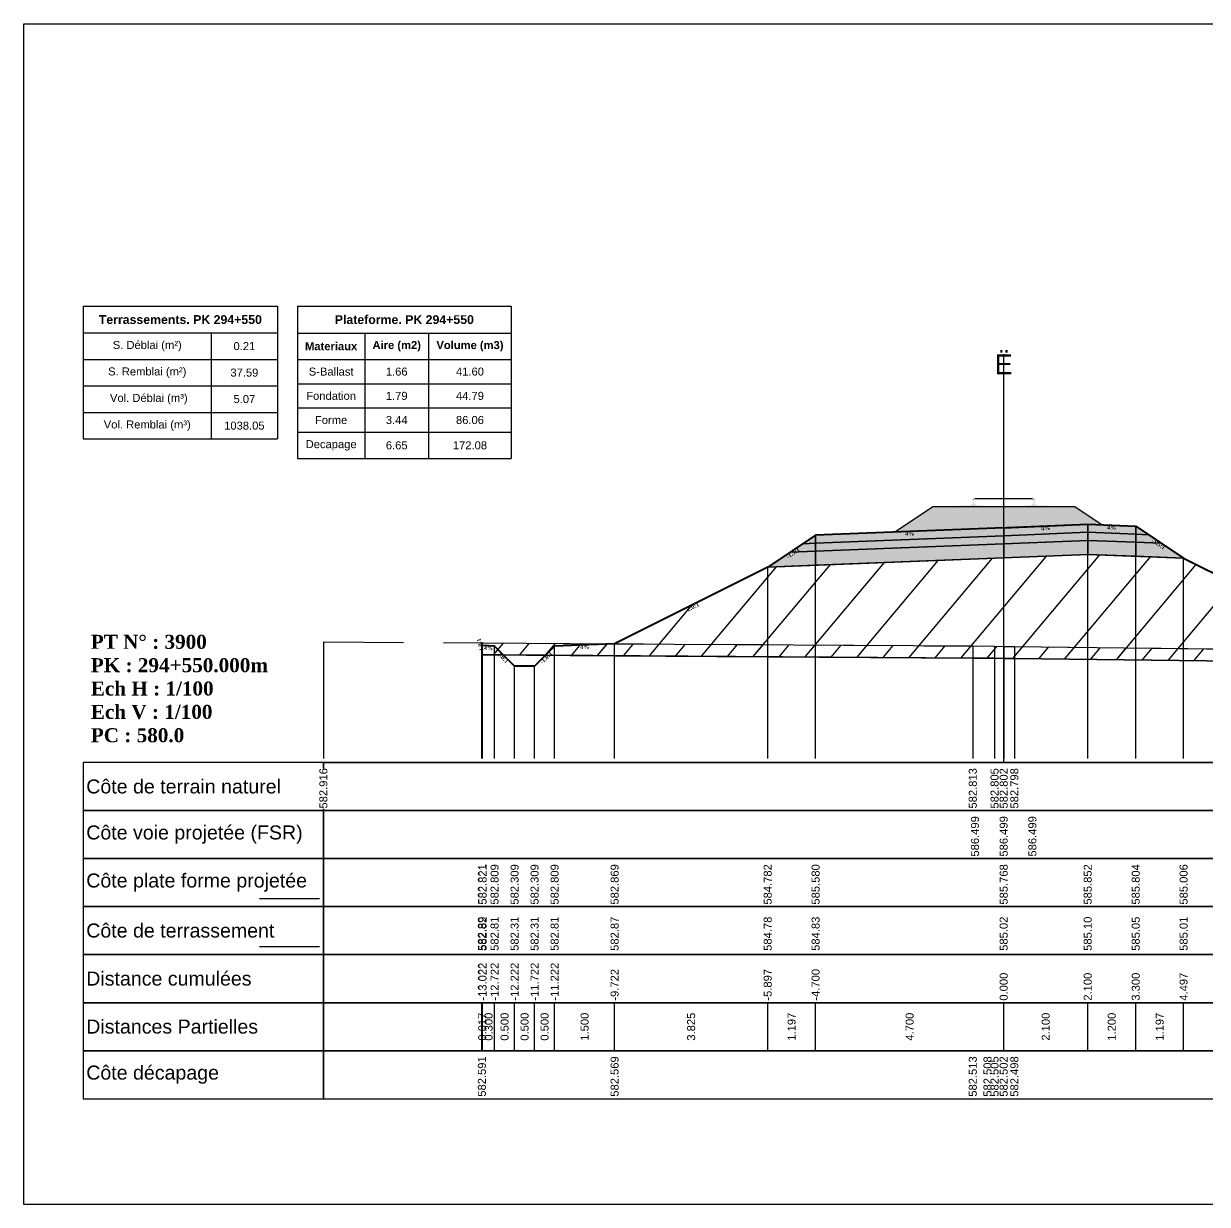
# Model space of a CAD drawing. Header units: millimetres. Extents: x 2762 to 3076, y 916 to 3305.
# Drawn here: x 2797.56 to 2827.14, y 2613.65 to 2643.15 of the extents above; entities that cross this region are included whole.
import ezdxf

# ---------------------------------------------------------------- set-up
doc = ezdxf.new("R2010")
doc.units = ezdxf.units.MM
doc.header["$LTSCALE"] = 2
doc.linetypes.add('CACHE', pattern=[9.525, 6.35, -3.175])
doc.linetypes.add('DASHED', pattern=[0.75, 0.5, -0.25])
for name, color, linetype in [('C-ANNO-TABL', 1, 'Continuous'), ('C-ANNO-TABL-TEXT', 150, 'Continuous'), ('C-ANNO-TABL-TITL', 150, 'Continuous'), ('C-ANNO-TABL-TTBL', 5, 'Continuous'), ('C-ROAD-CORR', 5, 'Continuous'), ('C-ROAD-SCTN', 7, 'Continuous')]:
    doc.layers.add(name, color=color, linetype=linetype)
doc.styles.add('ARIAL', font='arial.ttf')
doc.styles.add('C3D_Etiquette', font='romans.shx')
doc.styles.add('C3D_Profil_Travers', font='romans.shx')
doc.styles.get("Standard").update_dxf_attribs({"font": 'arial.ttf'})

msp = doc.modelspace()

# ---------------------------------------------------------------- hatches: boundary and pattern name
at = {"linetype": 'Continuous', "lineweight": -3}
msp.add_hatch(color=254, dxfattribs=at).paths.add_polyline_path([(2820.837, 2630.899), (2820.837, 2631.084), (2820.952, 2631.105), (2821.3, 2631.105), (2821.3, 2631.111), (2821.226, 2631.111), (2821.226, 2631.12), (2821.227, 2631.121), (2821.229, 2631.122), (2821.23, 2631.123), (2821.25, 2631.124), (2821.253, 2631.125), (2821.256, 2631.126), (2821.284, 2631.136), (2821.287, 2631.138), (2821.288, 2631.139), (2821.289, 2631.14), (2821.29, 2631.144), (2821.291, 2631.152), (2821.292, 2631.161), (2821.293, 2631.171), (2821.293, 2631.195), (2821.292, 2631.211), (2821.292, 2631.217), (2821.291, 2631.223), (2821.29, 2631.228), (2821.29, 2631.229), (2821.289, 2631.233), (2821.288, 2631.234), (2821.287, 2631.236), (2821.286, 2631.237), (2821.285, 2631.238), (2821.269, 2631.244), (2821.267, 2631.245), (2821.266, 2631.246), (2821.265, 2631.248), (2821.265, 2631.25), (2821.265, 2631.268), (2821.266, 2631.273), (2821.267, 2631.275), (2821.269, 2631.277), (2821.271, 2631.279), (2821.274, 2631.28), (2821.275, 2631.281), (2821.279, 2631.281), (2821.283, 2631.282), (2821.286, 2631.282), (2821.29, 2631.282), (2821.295, 2631.282), (2821.298, 2631.282), (2821.301, 2631.283), (2821.305, 2631.282), (2821.308, 2631.282), (2821.312, 2631.282), (2821.317, 2631.282), (2821.32, 2631.282), (2821.324, 2631.281), (2821.328, 2631.281), (2821.329, 2631.28), (2821.331, 2631.279), (2821.334, 2631.277), (2821.336, 2631.275), (2821.337, 2631.273), (2821.337, 2631.268), (2821.337, 2631.25), (2821.337, 2631.248), (2821.337, 2631.246), (2821.336, 2631.245), (2821.334, 2631.244), (2821.318, 2631.238), (2821.317, 2631.237), (2821.315, 2631.236), (2821.314, 2631.234), (2821.314, 2631.233), (2821.313, 2631.229), (2821.312, 2631.228), (2821.312, 2631.223), (2821.311, 2631.217), (2821.31, 2631.211), (2821.31, 2631.195), (2821.31, 2631.171), (2821.311, 2631.161), (2821.312, 2631.152), (2821.313, 2631.144), (2821.314, 2631.14), (2821.315, 2631.139), (2821.316, 2631.138), (2821.318, 2631.136), (2821.347, 2631.126), (2821.35, 2631.125), (2821.353, 2631.124), (2821.373, 2631.123), (2821.374, 2631.122), (2821.375, 2631.121), (2821.376, 2631.12), (2821.376, 2631.111), (2821.302, 2631.111), (2821.302, 2631.105), (2821.506, 2631.105), (2821.638, 2631.074), (2822.472, 2631.074), (2822.603, 2631.105), (2822.807, 2631.105), (2822.807, 2631.111), (2822.733, 2631.111), (2822.733, 2631.12), (2822.734, 2631.121), (2822.736, 2631.122), (2822.737, 2631.123), (2822.757, 2631.124), (2822.76, 2631.125), (2822.763, 2631.126), (2822.791, 2631.136), (2822.794, 2631.138), (2822.795, 2631.139), (2822.796, 2631.14), (2822.797, 2631.144), (2822.798, 2631.152), (2822.799, 2631.161), (2822.8, 2631.171), (2822.8, 2631.195), (2822.799, 2631.211), (2822.799, 2631.217), (2822.798, 2631.223), (2822.797, 2631.228), (2822.797, 2631.229), (2822.796, 2631.233), (2822.795, 2631.234), (2822.794, 2631.236), (2822.793, 2631.237), (2822.792, 2631.238), (2822.776, 2631.244), (2822.774, 2631.245), (2822.773, 2631.246), (2822.772, 2631.248), (2822.772, 2631.25), (2822.772, 2631.268), (2822.773, 2631.273), (2822.774, 2631.275), (2822.776, 2631.277), (2822.778, 2631.279), (2822.781, 2631.28), (2822.782, 2631.281), (2822.786, 2631.281), (2822.79, 2631.282), (2822.793, 2631.282), (2822.797, 2631.282), (2822.802, 2631.282), (2822.805, 2631.282), (2822.808, 2631.283), (2822.812, 2631.282), (2822.815, 2631.282), (2822.819, 2631.282), (2822.824, 2631.282), (2822.827, 2631.282), (2822.831, 2631.281), (2822.835, 2631.281), (2822.836, 2631.28), (2822.838, 2631.279), (2822.841, 2631.277), (2822.843, 2631.275), (2822.844, 2631.273), (2822.844, 2631.268), (2822.844, 2631.25), (2822.844, 2631.248), (2822.844, 2631.246), (2822.843, 2631.245), (2822.841, 2631.244), (2822.825, 2631.238), (2822.824, 2631.237), (2822.822, 2631.236), (2822.821, 2631.234), (2822.821, 2631.233), (2822.82, 2631.229), (2822.819, 2631.228), (2822.819, 2631.223), (2822.818, 2631.217), (2822.817, 2631.211), (2822.817, 2631.195), (2822.817, 2631.171), (2822.818, 2631.161), (2822.819, 2631.152), (2822.82, 2631.144), (2822.821, 2631.14), (2822.822, 2631.139), (2822.823, 2631.138), (2822.825, 2631.136), (2822.854, 2631.126), (2822.857, 2631.125), (2822.86, 2631.124), (2822.88, 2631.123), (2822.881, 2631.122), (2822.882, 2631.121), (2822.883, 2631.12), (2822.883, 2631.111), (2822.809, 2631.111), (2822.809, 2631.105), (2823.157, 2631.105), (2823.272, 2631.084), (2823.272, 2630.899)])
h = msp.add_hatch(dxfattribs=at)
h.set_pattern_fill('GRAVEL', color=252, scale=0.009, style=0)
h.set_pattern_definition([(228.0128, (2819.486781, 2630.67086), (-1.8288, -2.0574), [0.030755, -3.0447435]), (184.96974, (2819.466207, 2630.648), (2.743199999, 0.228600013), [0.0527764, -5.2248644]), (132.51045, (2819.413629, 2630.643428), (2.286, -2.5146), [0.0372133, -3.684125]), (267.2737, (2819.324475, 2630.586278), (0.2286, 4.572), [0.0480604, -4.7579794]), (292.83365, (2819.322189, 2630.538272), (-1.143, 2.7432), [0.047127, -4.6655827]), (357.2737, (2819.340477, 2630.494838), (-4.572, 0.2286), [0.0480604, -4.7579794]), (37.69424, (2819.388483, 2630.4925525), (-2.9718, -2.286), [0.0635574, -6.2921804]), (72.25533, (2819.438775, 2630.5314145), (1.6002, 5.0292), [0.0600048, -5.940473]), (121.42957, (2819.457063, 2630.588564), (-1.8288, 2.9718), [0.048223, -4.774099]), (175.23636, (2819.431917, 2630.629712), (2.5146, -0.2286), [0.055054, -2.697654]), (222.39744, (2819.377053, 2630.6342845), (-2.7432, -2.5146), [0.071197, -7.0485095]), (138.81407, (2819.55079, 2630.583992), (-1.6002, 1.3716), [0.0243004, -2.405751]), (171.46923, (2819.532501, 2630.599994), (2.9718, -0.4572), [0.0462314, -4.5769175]), (225, (2819.48678, 2630.60685), (-3e-17, -0.2286), [0.032329, -0.29096]), (203.1986, (2819.47078, 2630.634284), (1.143, 0.4572), [0.01741, -1.723556]), (291.8014, (2819.454777, 2630.627426), (-0.2286, 0.6858), [0.024621, -1.206428]), (30.9638, (2819.46392, 2630.604566), (0.6858, 0.4572), [0.039989, -1.292967]), (161.565, (2819.49821, 2630.62514), (0.4572, -0.2286), [0.028916, -0.693981]), (16.38954, (2819.322189, 2630.627426), (2.286, 0.6858), [0.040508, -4.0102944]), (70.34618, (2819.361051, 2630.638856), (-0.9144, -2.5146), [0.033984, -3.3643994]), (293.1986, (2819.49821, 2630.67086), (-0.4572, 1.143), [0.034819, -1.7061465]), (343.61046, (2819.511927, 2630.638856), (-2.286, 0.6858), [0.040508, -4.0102944]), (339.44395, (2819.32219, 2630.485694), (-1.143, 0.4572), [0.039063, -1.914096]), (294.77514, (2819.358765, 2630.471978), (-1.143, 2.5146), [0.0327305, -3.2403234]), (66.8014, (2819.500497, 2630.44226), (0.4572, 1.143), [0.034819, -1.7061465]), (17.35402, (2819.514213, 2630.474264), (-2.9718, -0.9144), [0.0383204, -3.793714]), (69.44395, (2819.388483, 2630.44226), (-0.4572, -1.143), [0.0195316, -1.933628]), (101.3099, (2819.48678, 2630.44226), (-0.2286, 0.9144), [0.011656, -1.1539795]), (165.9638, (2819.484495, 2630.45369), (0.6858, -0.2286), [0.047127, -0.895415]), (186.009, (2819.438775, 2630.46512), (2.286, 0.2286), [0.043674, -4.323723]), (303.69, (2819.46392, 2630.58399), (-0.2286, 0.4572), [0.032969, -0.79126]), (353.15723, (2819.482209, 2630.5565605), (3.8862, -0.4572), [0.05756, -5.698441]), (60.9454, (2819.53936, 2630.549702), (-0.9144, -1.6002), [0.023536, -2.330045]), (90, (2819.5508, 2630.57028), (-0.2286, 0.2286), [0.013716, -0.214884]), (120.25644, (2819.434203, 2630.471978), (0.9144, -1.6002), [0.031758, -3.1440547]), (48.0128, (2819.418201, 2630.49941), (1.8288, 2.0574), [0.06151, -3.0139886]), (0, (2819.45935, 2630.54513), (0.2286, 0.2286), [0.059436, -0.169164]), (325.30485, (2819.518785, 2630.54513), (2.286, -1.6002), [0.036145, -3.5783385]), (254.0546, (2819.548503, 2630.524556), (-0.2286, -0.9144), [0.033285, -1.6309485]), (207.64598, (2819.539359, 2630.4925525), (-4.3434, -2.286), [0.054193, -5.365122]), (175.42608, (2819.491353, 2630.4674065), (-2.9718, 0.2286), [0.0573327, -5.675926])])
h.paths.add_polyline_path([(2819.322, 2630.442), (2820.28, 2631.081), (2823.83, 2631.081), (2824.519, 2630.621), (2824.155, 2630.636)])
h = msp.add_hatch(color=30, dxfattribs=at)
h.paths.add_polyline_path([(2825.355, 2630.188), (2825.355, 2630.388), (2825.674, 2630.375), (2825.993, 2630.162)])
h.paths.add_polyline_path([(2824.155, 2630.236), (2824.155, 2630.436), (2825.355, 2630.388), (2825.355, 2630.188)])
h.paths.add_polyline_path([(2822.055, 2630.152), (2822.055, 2630.352), (2824.155, 2630.436), (2824.155, 2630.236)])
h.paths.add_polyline_path([(2817.355, 2629.964), (2817.355, 2630.164), (2822.055, 2630.352), (2822.055, 2630.152)])
h.paths.add_polyline_path([(2816.716, 2629.938), (2817.035, 2630.151), (2817.355, 2630.164), (2817.355, 2629.964)])
h = msp.add_hatch(color=11, dxfattribs=at)
h.paths.add_polyline_path([(2825.355, 2630.388), (2825.355, 2630.588), (2825.674, 2630.375)])
h.paths.add_polyline_path([(2824.155, 2630.436), (2824.155, 2630.636), (2825.355, 2630.588), (2825.355, 2630.388)])
h.paths.add_polyline_path([(2822.055, 2630.352), (2822.055, 2630.552), (2824.155, 2630.636), (2824.155, 2630.436)])
h.paths.add_polyline_path([(2817.355, 2630.164), (2817.355, 2630.364), (2822.055, 2630.552), (2822.055, 2630.352)])
h.paths.add_polyline_path([(2817.035, 2630.151), (2817.355, 2630.364), (2817.355, 2630.164)])
h = msp.add_hatch(color=83, dxfattribs=at)
h.paths.add_polyline_path([(2825.355, 2629.838), (2825.355, 2630.188), (2825.993, 2630.162), (2826.551, 2629.79)])
h.paths.add_polyline_path([(2824.155, 2629.886), (2824.155, 2630.236), (2825.355, 2630.188), (2825.355, 2629.838)])
h.paths.add_polyline_path([(2822.055, 2629.802), (2822.055, 2630.152), (2824.155, 2630.236), (2824.155, 2629.886)])
h.paths.add_polyline_path([(2817.355, 2629.614), (2817.355, 2629.964), (2822.055, 2630.152), (2822.055, 2629.802)])
h.paths.add_polyline_path([(2816.158, 2629.566), (2816.716, 2629.938), (2817.355, 2629.964), (2817.355, 2629.614)])
h = msp.add_hatch(dxfattribs=at)
h.set_pattern_fill('_U', color=3, angle=50, style=0, pattern_type=0)
h.set_pattern_definition([(50, (2810.604, 2627.3643), (-0.766044, 0.64279), [])])
h.paths.add_polyline_path([(2810.604, 2627.364), (2810.833, 2627.593), (2812.333, 2627.653), (2816.158, 2629.566), (2824.155, 2629.886), (2826.551, 2629.79), (2831.177, 2627.477), (2831.177, 2627.177), (2822.322, 2627.282), (2821.827, 2627.289), (2821.283, 2627.296)])
h.paths.add_polyline_path([(2809.016, 2627.374), (2809.016, 2627.674), (2809.033, 2627.605), (2809.333, 2627.593), (2809.555, 2627.371)])
h = msp.add_hatch(dxfattribs=at)
h.set_pattern_fill('_U', color=150, scale=0.5, angle=50, style=0, pattern_type=0)
h.set_pattern_definition([(50, (2810.604, 2627.36426), (-0.383022, 0.321394), [])])
h.paths.add_polyline_path([(2810.604, 2627.364), (2810.833, 2627.593), (2812.333, 2627.653), (2821.283, 2627.596), (2821.827, 2627.589), (2822.322, 2627.582), (2831.177, 2627.477), (2831.177, 2627.177), (2822.322, 2627.282), (2821.827, 2627.289), (2821.283, 2627.296)])
h.paths.add_polyline_path([(2809.016, 2627.674), (2812.333, 2627.653), (2810.833, 2627.593), (2810.604, 2627.364), (2809.555, 2627.371), (2809.333, 2627.593), (2809.033, 2627.605)])
h.paths.add_polyline_path([(2809.016, 2627.374), (2809.016, 2627.674), (2809.033, 2627.605), (2809.333, 2627.593), (2809.555, 2627.371)])

# ---------------------------------------------------------------- linework, layer by layer
at = {"color": 7, "linetype": 'Continuous', "lineweight": -3}
for p, q in [((2822.055, 2624.684), (2822.055, 2634.884)), ((2805.054, 2624.684), (2839.056, 2624.684)), ((2809.016, 2617.484), (2809.016, 2618.684)), ((2809.033, 2617.484), (2809.033, 2618.684)), ((2809.033, 2617.484), (2809.033, 2618.684)), ((2809.333, 2617.484), (2809.333, 2618.684)), ((2809.333, 2617.484), (2809.333, 2618.684)), ((2809.833, 2617.484), (2809.833, 2618.684)), ((2809.833, 2617.484), (2809.833, 2618.684)), ((2810.333, 2617.484), (2810.333, 2618.684)), ((2810.333, 2617.484), (2810.333, 2618.684)), ((2810.833, 2617.484), (2810.833, 2618.684)), ((2810.833, 2617.484), (2810.833, 2618.684)), ((2812.333, 2617.484), (2812.333, 2618.684)), ((2812.333, 2617.484), (2812.333, 2618.684)), ((2816.158, 2617.484), (2816.158, 2618.684)), ((2816.158, 2617.484), (2816.158, 2618.684)), ((2817.355, 2617.484), (2817.355, 2618.684)), ((2817.355, 2617.484), (2817.355, 2618.684)), ((2822.055, 2617.484), (2822.055, 2618.684)), ((2822.055, 2617.484), (2822.055, 2618.684)), ((2824.155, 2617.484), (2824.155, 2618.684)), ((2824.155, 2617.484), (2824.155, 2618.684)), ((2825.355, 2617.484), (2825.355, 2618.684)), ((2825.355, 2617.484), (2825.355, 2618.684)), ((2826.551, 2617.484), (2826.551, 2618.684)), ((2826.551, 2617.484), (2826.551, 2618.684))]:
    msp.add_line(p, q, dxfattribs=at)
at = {"color": 251, "linetype": 'Continuous', "lineweight": -3}
for p, q in [((2819.322, 2630.442), (2820.28, 2631.081)), ((2820.28, 2631.081), (2823.83, 2631.081)), ((2823.83, 2631.081), (2824.519, 2630.621)), ((2817.355, 2630.364), (2822.055, 2630.552)), ((2824.155, 2630.636), (2819.322, 2630.442)), ((2822.055, 2630.552), (2824.155, 2630.636)), ((2822.055, 2630.352), (2822.055, 2630.552)), ((2822.055, 2630.552), (2822.055, 2630.352)), ((2824.155, 2630.436), (2822.055, 2630.352)), ((2824.519, 2630.621), (2824.155, 2630.636)), ((2824.155, 2630.436), (2824.155, 2630.636)), ((2824.155, 2630.636), (2825.355, 2630.588)), ((2824.155, 2630.636), (2824.155, 2630.436)), ((2825.355, 2630.388), (2824.155, 2630.436)), ((2825.355, 2630.388), (2825.355, 2630.588)), ((2825.355, 2630.588), (2825.674, 2630.375)), ((2825.355, 2630.588), (2825.355, 2630.388)), ((2825.674, 2630.375), (2825.355, 2630.388)), ((2817.035, 2630.151), (2817.355, 2630.364)), ((2817.355, 2630.164), (2817.035, 2630.151)), ((2817.355, 2630.164), (2817.355, 2630.364)), ((2817.355, 2630.364), (2817.355, 2630.164)), ((2822.055, 2630.352), (2817.355, 2630.164))]:
    msp.add_line(p, q, dxfattribs=at)
at = {"color": 53, "linetype": 'Continuous', "lineweight": -3}
for p, q in [((2822.055, 2630.352), (2824.155, 2630.436)), ((2824.155, 2630.236), (2824.155, 2630.436)), ((2824.155, 2630.436), (2825.355, 2630.388)), ((2824.155, 2630.436), (2824.155, 2630.236)), ((2825.355, 2630.188), (2825.355, 2630.388)), ((2825.355, 2630.388), (2825.674, 2630.375)), ((2825.355, 2630.388), (2825.355, 2630.188)), ((2825.674, 2630.375), (2825.993, 2630.162)), ((2816.716, 2629.938), (2817.035, 2630.151)), ((2817.035, 2630.151), (2817.355, 2630.164)), ((2817.355, 2630.164), (2822.055, 2630.352)), ((2817.355, 2629.964), (2817.355, 2630.164)), ((2817.355, 2630.164), (2817.355, 2629.964)), ((2822.055, 2630.152), (2817.355, 2629.964)), ((2817.355, 2629.964), (2822.055, 2630.152)), ((2822.055, 2630.152), (2822.055, 2630.352)), ((2822.055, 2630.352), (2822.055, 2630.152)), ((2824.155, 2630.236), (2822.055, 2630.152)), ((2822.055, 2630.152), (2824.155, 2630.236)), ((2822.055, 2629.802), (2822.055, 2630.152)), ((2822.055, 2630.152), (2822.055, 2629.802)), ((2825.355, 2630.188), (2824.155, 2630.236)), ((2824.155, 2629.886), (2824.155, 2630.236)), ((2824.155, 2630.236), (2825.355, 2630.188)), ((2824.155, 2630.236), (2824.155, 2629.886)), ((2825.993, 2630.162), (2825.355, 2630.188)), ((2825.355, 2629.838), (2825.355, 2630.188)), ((2825.355, 2630.188), (2825.993, 2630.162)), ((2825.355, 2630.188), (2825.355, 2629.838)), ((2825.993, 2630.162), (2826.551, 2629.79)), ((2816.158, 2629.566), (2816.716, 2629.938)), ((2817.355, 2629.964), (2816.716, 2629.938)), ((2816.716, 2629.938), (2817.355, 2629.964)), ((2817.355, 2629.614), (2817.355, 2629.964)), ((2817.355, 2629.964), (2817.355, 2629.614)), ((2822.055, 2629.802), (2817.355, 2629.614)), ((2824.155, 2629.886), (2822.055, 2629.802)), ((2825.355, 2629.838), (2824.155, 2629.886)), ((2826.551, 2629.79), (2825.355, 2629.838)), ((2817.355, 2629.614), (2816.158, 2629.566))]:
    msp.add_line(p, q, dxfattribs=at)
at = {"color": 253, "linetype": 'Continuous', "lineweight": -3}
for p, q in [((2816.158, 2629.566), (2824.155, 2629.886)), ((2824.155, 2629.886), (2826.551, 2629.79)), ((2826.551, 2629.79), (2831.177, 2627.477)), ((2812.333, 2627.653), (2816.158, 2629.566)), ((2809.016, 2627.674), (2812.333, 2627.653)), ((2809.033, 2627.605), (2809.016, 2627.674)), ((2809.016, 2627.374), (2809.016, 2627.674)), ((2809.016, 2627.674), (2809.033, 2627.605)), ((2809.016, 2627.374), (2809.016, 2627.674)), ((2809.016, 2627.674), (2809.033, 2627.605)), ((2809.333, 2627.593), (2809.033, 2627.605)), ((2809.033, 2627.605), (2809.333, 2627.593)), ((2809.033, 2627.605), (2809.333, 2627.593)), ((2809.555, 2627.371), (2809.333, 2627.593)), ((2809.333, 2627.593), (2809.555, 2627.371)), ((2809.333, 2627.593), (2809.555, 2627.371)), ((2810.604, 2627.364), (2810.833, 2627.593)), ((2810.833, 2627.593), (2810.604, 2627.364)), ((2810.604, 2627.364), (2810.833, 2627.593)), ((2810.833, 2627.593), (2812.333, 2627.653)), ((2812.333, 2627.653), (2810.833, 2627.593)), ((2810.833, 2627.593), (2812.333, 2627.653)), ((2812.333, 2627.653), (2821.283, 2627.596)), ((2821.283, 2627.596), (2821.827, 2627.589)), ((2821.827, 2627.589), (2822.322, 2627.582)), ((2822.322, 2627.582), (2831.177, 2627.477)), ((2809.555, 2627.371), (2809.016, 2627.374)), ((2809.555, 2627.371), (2809.016, 2627.374)), ((2810.604, 2627.364), (2809.555, 2627.371)), ((2809.555, 2627.371), (2810.604, 2627.364)), ((2809.833, 2627.093), (2809.555, 2627.371)), ((2810.604, 2627.364), (2810.333, 2627.093)), ((2821.283, 2627.296), (2810.604, 2627.364)), ((2821.283, 2627.296), (2810.604, 2627.364)), ((2821.827, 2627.289), (2821.283, 2627.296)), ((2821.827, 2627.289), (2821.283, 2627.296)), ((2822.322, 2627.282), (2821.827, 2627.289)), ((2822.322, 2627.282), (2821.827, 2627.289)), ((2831.177, 2627.177), (2822.322, 2627.282)), ((2831.177, 2627.177), (2822.322, 2627.282)), ((2810.333, 2627.093), (2809.833, 2627.093))]:
    msp.add_line(p, q, dxfattribs=at)
at = {"color": 8, "linetype": 'CACHE', "lineweight": -3}
for p, q in [((2822.055, 2624.784), (2822.055, 2629.802)), ((2822.055, 2624.784), (2822.055, 2629.802)), ((2824.155, 2624.784), (2824.155, 2629.886)), ((2825.355, 2624.784), (2825.355, 2629.838)), ((2826.551, 2624.784), (2826.551, 2629.79)), ((2816.158, 2624.784), (2816.158, 2629.566)), ((2817.355, 2624.784), (2817.355, 2629.614)), ((2809.016, 2624.784), (2809.016, 2627.674)), ((2809.033, 2624.784), (2809.033, 2627.605)), ((2809.333, 2624.784), (2809.333, 2627.593)), ((2810.833, 2624.784), (2810.833, 2627.593)), ((2812.333, 2624.784), (2812.333, 2627.653)), ((2809.833, 2624.784), (2809.833, 2627.093)), ((2810.333, 2624.784), (2810.333, 2627.093))]:
    msp.add_line(p, q, dxfattribs=at)
at = {"color": 105, "linetype": 'DASHED', "lineweight": -3, "ltscale": 2}
for p, q in [((2805.055, 2627.699), (2821.283, 2627.596)), ((2821.283, 2627.596), (2821.827, 2627.589)), ((2821.827, 2627.589), (2822.055, 2627.586)), ((2822.055, 2627.586), (2822.322, 2627.582)), ((2822.322, 2627.582), (2837.241, 2627.405))]:
    msp.add_line(p, q, dxfattribs=at)
at = {"color": 98, "linetype": 'CACHE', "lineweight": -3}
for p, q in [((2805.055, 2627.699), (2805.055, 2624.784)), ((2821.283, 2627.596), (2821.283, 2624.784)), ((2821.827, 2627.589), (2821.827, 2624.784)), ((2822.055, 2627.586), (2822.055, 2624.784)), ((2822.322, 2627.582), (2822.322, 2624.784))]:
    msp.add_line(p, q, dxfattribs=at)
at = {"color": 6, "linetype": 'Continuous', "lineweight": -3}
for p, q in [((2809.016, 2627.374), (2812.333, 2627.353)), ((2812.333, 2627.353), (2821.283, 2627.296)), ((2821.283, 2627.296), (2821.651, 2627.291)), ((2821.651, 2627.291), (2821.827, 2627.289)), ((2821.827, 2627.289), (2822.055, 2627.286)), ((2822.055, 2627.286), (2822.322, 2627.282)), ((2822.322, 2627.282), (2831.177, 2627.177))]:
    msp.add_line(p, q, dxfattribs=at)
at = {"color": 154, "linetype": 'Continuous', "lineweight": -3}
msp.add_line((2803.454, 2621.284), (2804.954, 2621.284), dxfattribs=at)
at = {"color": 1, "linetype": 'Continuous', "lineweight": -3}
msp.add_line((2803.454, 2620.084), (2804.954, 2620.084), dxfattribs=at)
at = {"color": 7, "linetype": 'Continuous', "lineweight": -3}
for points in [[(2805.054, 2623.484), (2805.054, 2624.684), (2799.054, 2624.684), (2799.054, 2623.484)], [(2805.054, 2623.484), (2839.056, 2623.484), (2839.056, 2624.684), (2805.054, 2624.684)], [(2805.054, 2622.284), (2805.054, 2623.484), (2799.054, 2623.484), (2799.054, 2622.284)], [(2805.054, 2622.284), (2839.056, 2622.284), (2839.056, 2623.484), (2805.054, 2623.484)], [(2805.054, 2621.084), (2805.054, 2622.284), (2799.054, 2622.284), (2799.054, 2621.084)], [(2805.054, 2621.084), (2839.056, 2621.084), (2839.056, 2622.284), (2805.054, 2622.284)], [(2805.054, 2619.884), (2805.054, 2621.084), (2799.054, 2621.084), (2799.054, 2619.884)], [(2805.054, 2619.884), (2839.056, 2619.884), (2839.056, 2621.084), (2805.054, 2621.084)], [(2805.054, 2618.684), (2805.054, 2619.884), (2799.054, 2619.884), (2799.054, 2618.684)], [(2805.054, 2618.684), (2839.056, 2618.684), (2839.056, 2619.884), (2805.054, 2619.884)], [(2805.054, 2617.484), (2805.054, 2618.684), (2799.054, 2618.684), (2799.054, 2617.484)], [(2805.054, 2617.484), (2839.056, 2617.484), (2839.056, 2618.684), (2805.054, 2618.684)], [(2805.054, 2616.284), (2805.054, 2617.484), (2799.054, 2617.484), (2799.054, 2616.284)], [(2805.054, 2616.284), (2839.056, 2616.284), (2839.056, 2617.484), (2805.054, 2617.484)]]:
    msp.add_3dface(points, dxfattribs=at)
at = {"layer": 'C-ANNO-TABL', "color": 7, "linetype": 'Continuous', "lineweight": -3}
for p, q in [((2799.054, 2635.419), (2802.253, 2635.419)), ((2802.253, 2635.419), (2803.907, 2635.419)), ((2802.253, 2635.419), (2802.253, 2634.757)), ((2804.407, 2635.416), (2806.089, 2635.416)), ((2806.089, 2635.416), (2807.685, 2635.416)), ((2806.089, 2635.416), (2806.089, 2634.754)), ((2807.685, 2635.416), (2809.748, 2635.416)), ((2807.685, 2635.416), (2807.685, 2634.754)), ((2799.054, 2634.757), (2802.253, 2634.757)), ((2802.253, 2634.757), (2803.907, 2634.757)), ((2802.253, 2634.757), (2802.253, 2634.095)), ((2804.407, 2634.754), (2806.089, 2634.754)), ((2806.089, 2634.754), (2807.685, 2634.754)), ((2806.089, 2634.754), (2806.089, 2634.147)), ((2807.685, 2634.754), (2809.748, 2634.754)), ((2807.685, 2634.754), (2807.685, 2634.147)), ((2799.054, 2634.095), (2802.253, 2634.095)), ((2802.253, 2634.095), (2803.907, 2634.095)), ((2802.253, 2634.095), (2802.253, 2633.432)), ((2804.407, 2634.147), (2806.089, 2634.147)), ((2806.089, 2634.147), (2807.685, 2634.147)), ((2806.089, 2634.147), (2806.089, 2633.543)), ((2807.685, 2634.147), (2809.748, 2634.147)), ((2807.685, 2634.147), (2807.685, 2633.543)), ((2799.054, 2633.432), (2802.253, 2633.432)), ((2802.253, 2633.432), (2803.907, 2633.432)), ((2802.253, 2633.432), (2802.253, 2632.77)), ((2804.407, 2633.543), (2806.089, 2633.543)), ((2806.089, 2633.543), (2807.685, 2633.543)), ((2806.089, 2633.543), (2806.089, 2632.939)), ((2807.685, 2633.543), (2809.748, 2633.543)), ((2807.685, 2633.543), (2807.685, 2632.939)), ((2804.407, 2632.939), (2806.089, 2632.939)), ((2806.089, 2632.939), (2807.685, 2632.939)), ((2806.089, 2632.939), (2806.089, 2632.28)), ((2807.685, 2632.939), (2809.748, 2632.939)), ((2807.685, 2632.939), (2807.685, 2632.28))]:
    msp.add_line(p, q, dxfattribs=at)
at = {"layer": 'C-ANNO-TABL-TTBL', "color": 7, "linetype": 'Continuous', "lineweight": -3}
for p, q in [((2799.054, 2636.084), (2803.907, 2636.084)), ((2799.054, 2636.084), (2799.054, 2635.419)), ((2803.907, 2636.084), (2803.907, 2635.419)), ((2804.407, 2636.084), (2809.748, 2636.084)), ((2804.407, 2636.084), (2804.407, 2635.416)), ((2809.748, 2636.084), (2809.748, 2635.416)), ((2799.054, 2635.419), (2799.054, 2634.757)), ((2803.907, 2635.419), (2803.907, 2634.757)), ((2804.407, 2635.416), (2804.407, 2634.754)), ((2809.748, 2635.416), (2809.748, 2634.754)), ((2799.054, 2634.757), (2799.054, 2634.095)), ((2803.907, 2634.757), (2803.907, 2634.095)), ((2804.407, 2634.754), (2804.407, 2634.147)), ((2809.748, 2634.754), (2809.748, 2634.147)), ((2799.054, 2634.095), (2799.054, 2633.432)), ((2803.907, 2634.095), (2803.907, 2633.432)), ((2804.407, 2634.147), (2804.407, 2633.543)), ((2809.748, 2634.147), (2809.748, 2633.543)), ((2799.054, 2633.432), (2799.054, 2632.77)), ((2803.907, 2633.432), (2803.907, 2632.77)), ((2804.407, 2633.543), (2804.407, 2632.939)), ((2809.748, 2633.543), (2809.748, 2632.939)), ((2799.054, 2632.77), (2802.253, 2632.77)), ((2802.253, 2632.77), (2803.907, 2632.77)), ((2804.407, 2632.939), (2804.407, 2632.28)), ((2809.748, 2632.939), (2809.748, 2632.28)), ((2804.407, 2632.28), (2806.089, 2632.28)), ((2806.089, 2632.28), (2807.685, 2632.28)), ((2807.685, 2632.28), (2809.748, 2632.28))]:
    msp.add_line(p, q, dxfattribs=at)
at = {"layer": 'C-ROAD-CORR', "color": 1, "linetype": 'Continuous', "lineweight": 40}
for p, q in [((2822.055, 2630.552), (2817.355, 2630.364)), ((2822.055, 2630.552), (2824.155, 2630.636)), ((2824.155, 2630.636), (2825.355, 2630.588)), ((2825.355, 2630.588), (2826.551, 2629.79)), ((2817.355, 2630.364), (2816.158, 2629.566)), ((2826.551, 2629.79), (2831.177, 2627.477)), ((2816.158, 2629.566), (2812.333, 2627.653)), ((2809.033, 2627.605), (2809.016, 2627.674)), ((2809.333, 2627.593), (2809.033, 2627.605)), ((2809.833, 2627.093), (2809.333, 2627.593)), ((2810.833, 2627.593), (2810.333, 2627.093)), ((2812.333, 2627.653), (2810.833, 2627.593)), ((2810.333, 2627.093), (2809.833, 2627.093))]:
    msp.add_line(p, q, dxfattribs=at)
at = {"layer": 'C-ROAD-CORR', "color": 102, "linetype": 'Continuous', "lineweight": -3, "ltscale": 0.5}
for p, q in [((2822.055, 2629.802), (2817.355, 2629.614)), ((2822.055, 2629.802), (2824.155, 2629.886)), ((2824.155, 2629.886), (2825.355, 2629.838)), ((2825.355, 2629.838), (2826.551, 2629.79)), ((2817.355, 2629.614), (2816.158, 2629.566))]:
    msp.add_line(p, q, dxfattribs=at)
at = {"layer": 'C-ROAD-CORR', "color": 1, "linetype": 'Continuous', "lineweight": -3}
for p, q in [((2809.833, 2627.093), (2809.333, 2627.593)), ((2810.833, 2627.593), (2810.333, 2627.093))]:
    msp.add_line(p, q, dxfattribs=at)
at = {"layer": 'C-ROAD-SCTN', "color": 154, "linetype": 'Continuous', "lineweight": -3}
for p, q in [((2821.337, 2631.283), (2822.055, 2631.283)), ((2822.055, 2631.283), (2822.772, 2631.283)), ((2817.355, 2630.364), (2822.055, 2630.552)), ((2822.055, 2630.552), (2824.155, 2630.636)), ((2824.155, 2630.636), (2825.355, 2630.588)), ((2825.355, 2630.588), (2826.551, 2629.79)), ((2816.158, 2629.566), (2817.355, 2630.364)), ((2826.551, 2629.79), (2831.177, 2627.477)), ((2812.333, 2627.653), (2816.158, 2629.566)), ((2809.016, 2627.674), (2809.033, 2627.605)), ((2809.033, 2627.605), (2809.333, 2627.593)), ((2809.333, 2627.593), (2809.833, 2627.093)), ((2810.333, 2627.093), (2810.833, 2627.593)), ((2810.833, 2627.593), (2812.333, 2627.653)), ((2809.833, 2627.093), (2810.333, 2627.093))]:
    msp.add_line(p, q, dxfattribs=at)
at = {"layer": 'C-ROAD-SCTN', "color": 140, "linetype": 'Continuous', "lineweight": -3}
for p, q in [((2819.322, 2630.442), (2820.28, 2631.081)), ((2820.28, 2631.081), (2820.323, 2631.081)), ((2820.323, 2631.081), (2822.055, 2631.081)), ((2822.055, 2631.081), (2823.786, 2631.081)), ((2823.786, 2631.081), (2823.83, 2631.081)), ((2823.83, 2631.081), (2824.519, 2630.621))]:
    msp.add_line(p, q, dxfattribs=at)
at = {"layer": 'C-ROAD-SCTN', "color": 1, "linetype": 'Continuous', "lineweight": -3}
for p, q in [((2817.355, 2629.614), (2822.055, 2629.802)), ((2822.055, 2629.802), (2824.155, 2629.886)), ((2824.155, 2629.886), (2825.355, 2629.838)), ((2825.355, 2629.838), (2826.551, 2629.79)), ((2826.551, 2629.79), (2831.177, 2627.477)), ((2812.333, 2627.653), (2816.158, 2629.566)), ((2816.158, 2629.566), (2817.355, 2629.614)), ((2809.016, 2627.674), (2809.033, 2627.605)), ((2809.033, 2627.605), (2809.333, 2627.593)), ((2809.333, 2627.593), (2809.833, 2627.093)), ((2810.333, 2627.093), (2810.833, 2627.593)), ((2810.833, 2627.593), (2812.333, 2627.653)), ((2809.833, 2627.093), (2810.333, 2627.093))]:
    msp.add_line(p, q, dxfattribs=at)

# ---------------------------------------------------------------- texts
at = {"color": 7, "linetype": 'Continuous', "lineweight": -3}
for s, insert, char_height, attachment_point, style in [('{\\fWingdings|b0|i0|c2|p0;Ë}', (2822.055, 2634.384), 0.5, 8, 'C3D_Profil_Travers'), ('{\\fTimes New Roman|b1|i0|c0|p18;PT N° : 3900\\PPK : 294+550.000m\\PEch H : 1/100\\PEch V : 1/100\\PPC : 580.0}', (2799.243, 2625.184), 0.35, 7, 'C3D_Profil_Travers'), ('{\\fArial|b0|i0|c0|p34;Côte de terrain naturel}', (2799.129, 2624.084), 0.35, 4, 'C3D_Etiquette'), ('{\\fArial|b0|i0|c0|p34;Côte plate forme projetée}', (2799.129, 2621.684), 0.35, 4, 'C3D_Etiquette'), ('{\\fArial|b0|i0|c0|p34;Côte de terrassement}', (2799.129, 2620.484), 0.35, 4, 'C3D_Etiquette'), ('{\\fArial|b0|i0|c0|p34;Distance cumulées}', (2799.129, 2619.284), 0.35, 4, 'C3D_Etiquette'), ('{\\fArial|b0|i0|c0|p34;Distances Partielles}', (2799.129, 2618.084), 0.35, 4, 'C3D_Etiquette'), ('{\\fArial|b0|i0|c0|p34;Côte décapage}', (2799.129, 2616.884), 0.35, 4, 'C3D_Etiquette')]:
    msp.add_mtext(s, dxfattribs=dict(at, insert=insert, char_height=char_height, attachment_point=attachment_point, style=style))
at = {"color": 7, "linetype": 'Continuous', "lineweight": -3, "char_height": 0.1, "style": 'C3D_Etiquette'}
for s, insert, width, attachment_point, rotation in [('{\\fTimes New Roman|b1|i0|c0|p18;4%}', (2819.705, 2630.454), 0.42071, 2, 2.2906), ('{\\fTimes New Roman|b1|i0|c0|p18;4%}', (2823.105, 2630.59), 0.37094, 2, 2.2906), ('{\\fTimes New Roman|b1|i0|c0|p18;4%}', (2824.754, 2630.608), 0.42071, 2, 357.7094), ('{\\fTimes New Roman|b1|i0|c0|p18;-1.5:1}', (2825.951, 2630.185), 0.34598, 2, 326.3099), ('{\\fTimes New Roman|b1|i0|c0|p18;-1.5:1}', (2816.758, 2629.961), 0.34598, 2, 33.6901), ('{\\fTimes New Roman|b1|i0|c0|p18;-2.0:1}', (2814.247, 2628.606), 0.34598, 2, 26.5651), ('{\\fTimes New Roman|b1|i0|c0|p18;1.0:1}', (2809.021, 2627.639), 0.29446, 8, 104.0362), ('{\\fTimes New Roman|b1|i0|c0|p18;4%}', (2809.183, 2627.595), 0.37094, 2, 357.7094), ('{\\fTimes New Roman|b1|i0|c0|p18;1.0:1}', (2809.58, 2627.34), 0.29001, 2, 315), ('{\\fTimes New Roman|b1|i0|c0|p18;-1.0:1}', (2810.586, 2627.34), 0.34598, 2, 45), ('{\\fTimes New Roman|b1|i0|c0|p18;4%}', (2811.583, 2627.619), 0.42071, 2, 2.2906)]:
    msp.add_mtext(s, dxfattribs=dict(at, insert=insert, width=width, attachment_point=attachment_point, rotation=rotation))
at = {"color": 7, "linetype": 'Continuous', "lineweight": -3, "insert": (2799.129, 2622.884), "char_height": 0.35, "attachment_point": 4}
msp.add_mtext('{\\fArial|b0|i0|c0|p34;Côte voie projetée (FSR)}', dxfattribs=at)
at = {"color": 7, "linetype": 'Continuous', "lineweight": -3, "char_height": 0.2, "rotation": 90, "style": 'C3D_Profil_Travers'}
for s, insert, attachment_point in [('{\\fArial|b0|i0|c0|p34;582.89}', (2809.016, 2619.979), 4), ('{\\fArial|b0|i0|c0|p34;582.82}', (2809.033, 2619.979), 4), ('{\\fArial|b0|i0|c0|p34;582.81}', (2809.333, 2619.979), 4), ('{\\fArial|b0|i0|c0|p34;582.31}', (2809.833, 2619.979), 4), ('{\\fArial|b0|i0|c0|p34;582.31}', (2810.333, 2619.979), 4), ('{\\fArial|b0|i0|c0|p34;582.81}', (2810.833, 2619.979), 4), ('{\\fArial|b0|i0|c0|p34;582.87}', (2812.333, 2619.979), 4), ('{\\fArial|b0|i0|c0|p34;584.78}', (2816.158, 2619.979), 4), ('{\\fArial|b0|i0|c0|p34;584.83}', (2817.355, 2619.979), 4), ('{\\fArial|b0|i0|c0|p34;585.02}', (2822.055, 2619.979), 4), ('{\\fArial|b0|i0|c0|p34;585.10}', (2824.155, 2619.979), 4), ('{\\fArial|b0|i0|c0|p34;585.05}', (2825.355, 2619.979), 4), ('{\\fArial|b0|i0|c0|p34;585.01}', (2826.551, 2619.979), 4), ('{\\fArial|b0|i0|c0|p34;0.017}', (2809.024, 2618.084), 5), ('{\\fArial|b0|i0|c0|p34;0.300}', (2809.183, 2618.084), 5), ('{\\fArial|b0|i0|c0|p34;0.500}', (2809.583, 2618.084), 5), ('{\\fArial|b0|i0|c0|p34;0.500}', (2810.083, 2618.084), 5), ('{\\fArial|b0|i0|c0|p34;0.500}', (2810.583, 2618.084), 5), ('{\\fArial|b0|i0|c0|p34;1.500}', (2811.583, 2618.084), 5), ('{\\fArial|b0|i0|c0|p34;3.825}', (2814.245, 2618.084), 5), ('{\\fArial|b0|i0|c0|p34;1.197}', (2816.756, 2618.084), 5), ('{\\fArial|b0|i0|c0|p34;4.700}', (2819.705, 2618.084), 5), ('{\\fArial|b0|i0|c0|p34;2.100}', (2823.105, 2618.084), 5), ('{\\fArial|b0|i0|c0|p34;1.200}', (2824.755, 2618.084), 5), ('{\\fArial|b0|i0|c0|p34;1.197}', (2825.953, 2618.084), 5)]:
    msp.add_mtext(s, dxfattribs=dict(at, insert=insert, attachment_point=attachment_point))
at = {"layer": 'C-ANNO-TABL-TEXT', "color": 7, "linetype": 'Continuous', "lineweight": -3, "char_height": 0.2, "attachment_point": 5, "style": 'ARIAL'}
for s, insert in [('{\\fArial|b0|i0|c0|p34;\\C7;0.21}', (2803.08, 2635.088)), ('{\\fArial|b0|i0|c0|p34;\\C7;37.59}', (2803.08, 2634.426)), ('{\\fArial|b0|i0|c0|p34;\\C7;S-Ballast}', (2805.248, 2634.451)), ('{\\fArial|b0|i0|c0|p34;\\C7;1.66}', (2806.887, 2634.451)), ('{\\C18;\\c0;41.60}', (2808.717, 2634.451)), ('{\\fArial|b0|i0|c0|p34;\\C7;Fondation}', (2805.248, 2633.845)), ('{\\fArial|b0|i0|c0|p34;\\C7;1.79}', (2806.887, 2633.845)), ('{\\C18;\\c0;44.79}', (2808.717, 2633.845)), ('{\\fArial|b0|i0|c0|p34;\\C7;5.07}', (2803.08, 2633.764)), ('{\\fArial|b0|i0|c0|p34;\\C7;Forme}', (2805.248, 2633.241)), ('{\\fArial|b0|i0|c0|p34;\\C7;3.44}', (2806.887, 2633.241)), ('{\\C18;\\c0;86.06}', (2808.717, 2633.241)), ('{\\fArial|b0|i0|c0|p34;\\C7;1038.05}', (2803.08, 2633.101)), ('{\\fArial|b0|i0|c0|p34;\\C7;Decapage}', (2805.248, 2632.609)), ('{\\fArial|b0|i0|c0|p34;\\C7;6.65}', (2806.887, 2632.609)), ('{\\C18;\\c0;172.08}', (2808.717, 2632.609))]:
    msp.add_mtext(s, dxfattribs=dict(at, insert=insert))
at = {"layer": 'C-ANNO-TABL-TITL', "color": 7, "linetype": 'Continuous', "lineweight": -3, "attachment_point": 5, "style": 'ARIAL'}
for s, insert, char_height in [('{\\fArial|b1|i0|c0|p34;\\C7;Terrassements. PK 294+550}', (2801.48, 2635.751), 0.22), ('{\\fArial|b1|i0|c0|p34;\\C18;\\c0;Plateforme. PK 294+550}', (2807.077, 2635.75), 0.22), ('{\\fArial|b0|i0|c0|p34;\\C7;S. Déblai (m²) }', (2800.653, 2635.088), 0.2), ('{\\fArial|b1|i0|c0|p34;\\C7;Materiaux   }', (2805.248, 2635.085), 0.2), ('{\\fArial|b1|i0|c0|p34;\\C7;Aire (m2)}', (2806.887, 2635.085), 0.2), ('{\\fArial|b1|i0|c0|p34;\\C7;Volume (m3)}', (2808.717, 2635.085), 0.2), ('{\\fArial|b0|i0|c0|p34;\\C7;S. Remblai (m²) }', (2800.653, 2634.426), 0.2), ('{\\fArial|b0|i0|c0|p34;\\C7; Vol. Déblai (m³) }', (2800.653, 2633.764), 0.2), ('{\\fArial|b0|i0|c0|p34;\\C7;Vol. Remblai (m³)}', (2800.653, 2633.101), 0.2)]:
    msp.add_mtext(s, dxfattribs=dict(at, insert=insert, char_height=char_height))

# ---------------------------------------------------------------- next in the draw order: texts
at = {"color": 7, "linetype": 'Continuous', "lineweight": -3, "char_height": 0.2, "attachment_point": 4, "rotation": 90, "style": 'C3D_Profil_Travers', "bg_fill": 3, "box_fill_scale": 1.000375, "bg_fill_color": 256, "bg_fill_true_color": 13158600, "bg_fill_transparency": 0}
for s, insert, width in [('{\\fArial|b0|i0|c0|p34;582.916}', (2805.055, 2623.534), 0.99539), ('{\\fArial|b0|i0|c0|p34;582.813}', (2821.283, 2623.534), 0.99553), ('{\\fArial|b0|i0|c0|p34;582.805}', (2821.827, 2623.534), 0.99705), ('{\\fArial|b0|i0|c0|p34;586.499}', (2821.337, 2622.334), 0.99595), ('{\\fArial|b0|i0|c0|p34;586.499}', (2822.055, 2622.334), 0.99595), ('{\\fArial|b0|i0|c0|p34;586.499}', (2822.772, 2622.334), 0.99595), ('{\\fArial|b0|i0|c0|p34;582.891}', (2809.016, 2621.134), 0.95654), ('{\\fArial|b0|i0|c0|p34;582.309}', (2809.833, 2621.134), 0.99595), ('{\\fArial|b0|i0|c0|p34;582.309}', (2810.333, 2621.134), 0.99595), ('{\\fArial|b0|i0|c0|p34;582.809}', (2810.833, 2621.134), 0.99595), ('{\\fArial|b0|i0|c0|p34;582.869}', (2812.333, 2621.134), 0.99595), ('{\\fArial|b0|i0|c0|p34;584.782}', (2816.158, 2621.134), 0.99347), ('{\\fArial|b0|i0|c0|p34;585.580}', (2817.355, 2621.134), 0.99484), ('{\\fArial|b0|i0|c0|p34;585.768}', (2822.055, 2621.134), 0.99595), ('{\\fArial|b0|i0|c0|p34;585.852}', (2824.155, 2621.134), 0.99347), ('{\\fArial|b0|i0|c0|p34;585.804}', (2825.355, 2621.134), 0.99471), ('{\\fArial|b0|i0|c0|p34;585.006}', (2826.551, 2621.134), 0.99539), ('{\\fArial|b0|i0|c0|p34;\\C256;-13.039}', (2809.016, 2618.734), 0.93573), ('{\\fArial|b0|i0|c0|p34;\\C256;-12.222}', (2809.833, 2618.734), 0.93325), ('{\\fArial|b0|i0|c0|p34;\\C256;-11.722}', (2810.333, 2618.734), 0.93325), ('{\\fArial|b0|i0|c0|p34;\\C256;-11.222}', (2810.833, 2618.734), 0.93325), ('{\\fArial|b0|i0|c0|p34;\\C256;-9.722}', (2812.333, 2618.734), 0.77631), ('{\\fArial|b0|i0|c0|p34;\\C256;-5.897}', (2816.158, 2618.734), 0.77838), ('{\\fArial|b0|i0|c0|p34;\\C256;-4.700}', (2817.355, 2618.734), 0.77769), ('{\\fArial|b0|i0|c0|p34;\\C256;0.000}', (2822.055, 2618.734), 0.68096), ('{\\fArial|b0|i0|c0|p34;\\C256;2.100}', (2824.155, 2618.734), 0.6844), ('{\\fArial|b0|i0|c0|p34;\\C256;3.300}', (2825.355, 2618.734), 0.68082), ('{\\fArial|b0|i0|c0|p34;\\C256;4.497}', (2826.551, 2618.734), 0.68978), ('{\\fArial|b0|i0|c0|p34;582.591}', (2809.016, 2616.334), 0.95654), ('{\\fArial|b0|i0|c0|p34;582.569}', (2812.333, 2616.334), 0.99595), ('{\\fArial|b0|i0|c0|p34;582.513}', (2821.283, 2616.334), 0.99553), ('{\\fArial|b0|i0|c0|p34;582.508}', (2821.651, 2616.334), 0.99595)]:
    msp.add_mtext(s, dxfattribs=dict(at, insert=insert, width=width))

# ---------------------------------------------------------------- next in the draw order: texts
for s, insert, width in [('{\\fArial|b0|i0|c0|p34;582.802}', (2822.055, 2623.534), 0.99347), ('{\\fArial|b0|i0|c0|p34;582.821}', (2809.033, 2621.134), 0.95654), ('{\\fArial|b0|i0|c0|p34;\\C256;-13.022}', (2809.033, 2618.734), 0.93325), ('{\\fArial|b0|i0|c0|p34;582.505}', (2821.827, 2616.334), 0.99705)]:
    msp.add_mtext(s, dxfattribs=dict(at, insert=insert, width=width))

# ---------------------------------------------------------------- next in the draw order: texts
for s, insert, width in [('{\\fArial|b0|i0|c0|p34;582.798}', (2822.322, 2623.534), 0.99595), ('{\\fArial|b0|i0|c0|p34;582.809}', (2809.333, 2621.134), 0.99595), ('{\\fArial|b0|i0|c0|p34;\\C256;-12.722}', (2809.333, 2618.734), 0.93325), ('{\\fArial|b0|i0|c0|p34;582.502}', (2822.055, 2616.334), 0.99347)]:
    msp.add_mtext(s, dxfattribs=dict(at, insert=insert, width=width))

# ---------------------------------------------------------------- next in the draw order: texts
at = {"color": 7, "linetype": 'Continuous', "lineweight": -3, "insert": (2822.322, 2616.334), "char_height": 0.2, "width": 0.99595, "attachment_point": 4, "rotation": 90, "style": 'C3D_Profil_Travers', "bg_fill": 3, "box_fill_scale": 1.000375, "bg_fill_color": 256, "bg_fill_true_color": 13158600, "bg_fill_transparency": 0}
msp.add_mtext('{\\fArial|b0|i0|c0|p34;582.498}', dxfattribs=at)

# ---------------------------------------------------------------- next in the draw order: linework, layer by layer
msp.add_lwpolyline([(2797.565, 2643.145), (2846.565, 2643.145), (2846.565, 2613.645), (2797.565, 2613.645)], close=True)

doc.saveas('drawing.dxf')
